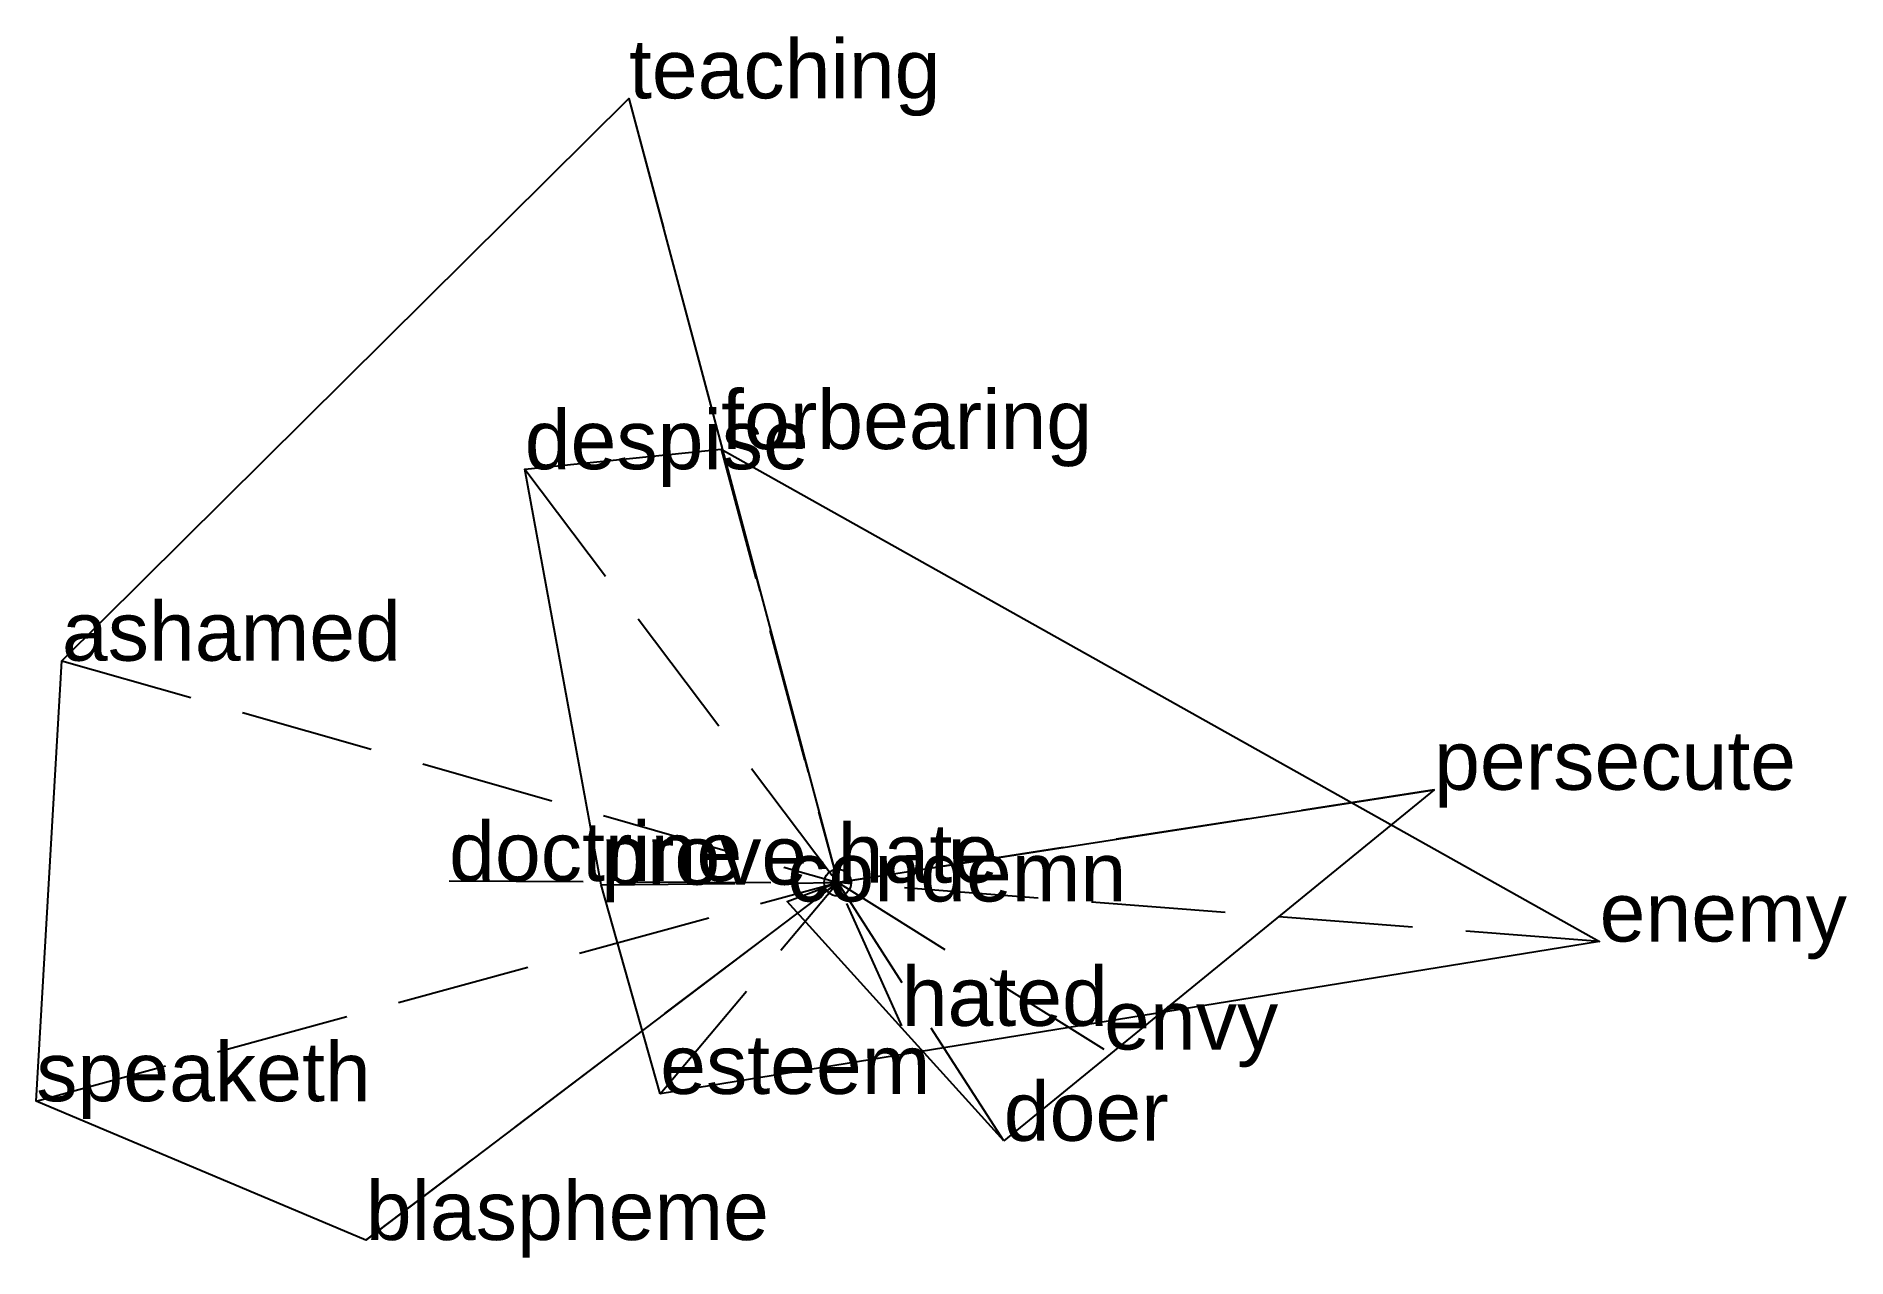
# Model space of a CAD drawing. Extents: x -1.49 to 1.88, y -0.7 to 1.58.
import ezdxf

# ---------------------------------------------------------------- set-up
doc = ezdxf.new("R2010")
doc.units = 0
doc.linetypes.add('DASHED2', pattern=[0.3, 0.25, -0.05])
for name, color, linetype in [('TEXT_nt', 1, 'CONTINUOUS'), ('TEXT_ot', 1, 'CONTINUOUS'), ('TEXT_q', 1, 'CONTINUOUS')]:
    doc.layers.add(name, color=color, linetype=linetype)
doc.styles.get("Standard").update_dxf_attribs({"font": 'arial.ttf'})

# ---------------------------------------------------------------- blocks, each defined once
blk = doc.blocks.new('ot-hate')
at = {"layer": 'LINES_ot', "linetype": 'DASHED2'}
for p in [(1.1121, 0.1731), (-0.094, -0.0351), (0, 0), (0.3096, -0.4813), (0.1194, -0.267), (0.4969, -0.3111)]:
    blk.add_line(p, (0, 0), dxfattribs=at)
at = {"layer": 'ORIGIN_ot'}
blk.add_circle((0, 0), 0.025, dxfattribs=at)
at = {"layer": 'TEXT_ot'}
for s, p in [('persecute', (1.1121, 0.1731)), ('hate', (0, 0)), ('condemn', (-0.094, -0.0351)), ('hated', (0.1194, -0.267)), ('envy', (0.4969, -0.3111)), ('doer', (0.3096, -0.4813))]:
    blk.add_text(s, height=0.11, dxfattribs=at).set_placement(p)
blk = doc.blocks.new('nt-hate')
at = {"layer": 'LINES_nt', "linetype": 'DASHED2'}
for p in [(-0.2174, 0.8083), (-0.5835, 0.7707), (-0.4411, -0.0038), (-0.3309, -0.3939), (0, 0), (1.4207, -0.1098)]:
    blk.add_line(p, (0, 0), dxfattribs=at)
at = {"layer": 'ORIGIN_nt'}
blk.add_circle((0, 0), 0.025, dxfattribs=at)
at = {"layer": 'TEXT_nt'}
for s, p in [('forbearing', (-0.2174, 0.8083)), ('despise', (-0.5835, 0.7707)), ('hate', (0, 0)), ('prove', (-0.4411, -0.0038)), ('enemy', (1.4207, -0.1098)), ('esteem', (-0.3309, -0.3939))]:
    blk.add_text(s, height=0.11, dxfattribs=at).set_placement(p)
blk = doc.blocks.new('q-hate')
at = {"layer": 'LINES_q', "linetype": 'DASHED2'}
for p in [(-0.3892, 1.4621), (-1.4464, 0.4137), (-1.4943, -0.4075), (-0.8798, -0.6662), (-0.7245, 0.0032), (0, 0)]:
    blk.add_line(p, (0, 0), dxfattribs=at)
at = {"layer": 'ORIGIN_q'}
blk.add_circle((0, 0), 0.025, dxfattribs=at)
at = {"layer": 'TEXT_q'}
for s, p in [('teaching', (-0.3892, 1.4621)), ('ashamed', (-1.4464, 0.4137)), ('doctrine', (-0.7245, 0.0032)), ('hate', (0, 0)), ('speaketh', (-1.4943, -0.4075)), ('blaspheme', (-0.8798, -0.6662))]:
    blk.add_text(s, height=0.11, dxfattribs=at).set_placement(p)

msp = doc.modelspace()

# ---------------------------------------------------------------- linework, layer by layer
at = {"layer": 'OUTLINE_nt', "linetype": 'CONTINUOUS'}
msp.add_polyline3d([(-0.3309, -0.3939, 0), (-0.4411, -0.0038, 0), (-0.5835, 0.7707, 0), (-0.2174, 0.8083, 0), (1.4207, -0.1098, 0), (-0.3309, -0.3939, 0)], close=True, dxfattribs=at)
at = {"layer": 'OUTLINE_ot', "linetype": 'CONTINUOUS'}
msp.add_polyline3d([(0.3096, -0.4813, 0), (-0.094, -0.0351, 0), (0, 0, 0), (1.1121, 0.1731, 0), (0.3096, -0.4813, 0)], close=True, dxfattribs=at)
at = {"layer": 'OUTLINE_q', "linetype": 'CONTINUOUS'}
msp.add_polyline3d([(-0.8798, -0.6662, 0), (-1.4943, -0.4075, 0), (-1.4464, 0.4137, 0), (-0.3892, 1.4621, 0), (0, 0, 0), (-0.8798, -0.6662, 0)], close=True, dxfattribs=at)

# ---------------------------------------------------------------- block references
for name in ['q-hate', 'nt-hate', 'ot-hate']:
    msp.add_blockref(name, (0, 0))

doc.saveas('drawing.dxf')
